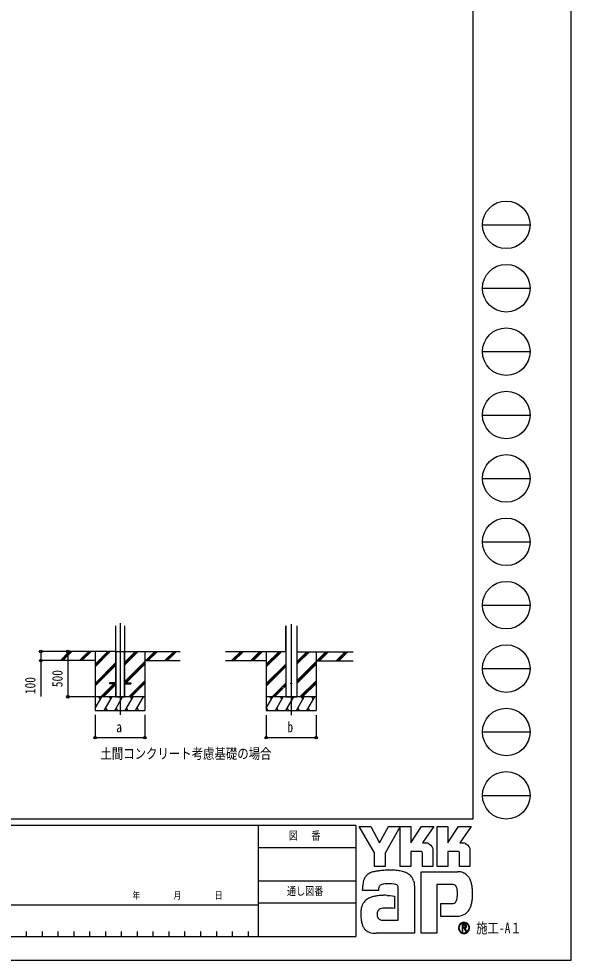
# Model space of a CAD drawing. Units: millimetres, scale not verified. Extents: x -14718 to 14718, y -10395 to 10395.
# Drawn here: x 8615 to 14718, y -10395 to 0 of the extents above; entities that cross this region are included whole.
import ezdxf
from ezdxf.enums import TextEntityAlignment as Align

# ---------------------------------------------------------------- set-up
doc = ezdxf.new("R2010")
doc.units = ezdxf.units.MM
doc.header["$LTSCALE"] = 50
for name, color, linetype in [('0-2_USER1', 3, 'Continuous'), ('0-3_YKK_12', 2, 'Continuous'), ('0-4_YKK_A1', 4, 'Continuous'), ('0-5_YKK_D', 6, 'Continuous'), ('0-6_YKK_ZWAK', 7, 'Continuous')]:
    doc.layers.add(name, color=color, linetype=linetype)
doc.styles.add('ＭＳ ゴシック', font='')
doc.styles.get('ＭＳ ゴシック').set_extended_font_data('MS Gothic')

msp = doc.modelspace()

# ---------------------------------------------------------------- linework, layer by layer
at = {"layer": '0-3_YKK_12'}
for p, q in [((9733.57, -6673.65), (9733.57, -7687.5)), ((11624.57, -6685.3), (11624.57, -7688.5))]:
    msp.add_line(p, q, dxfattribs=at)
at = {"layer": '0-4_YKK_A1'}
for p, q in [((9683.57, -6703.15), (9683.57, -7487.5)), ((9683.57, -6703.15), (9683.57, -7487.5)), ((9783.57, -6703.15), (9783.57, -7487.5)), ((9783.57, -6703.15), (9783.57, -7487.5)), ((11563.27, -6703.15), (11563.27, -6988.5)), ((11563.67, -6703.15), (11563.67, -7488.5)), ((11685.47, -6703.15), (11685.47, -7488.5)), ((11687.07, -6703.15), (11687.07, -6988.5)), ((9683.57, -6987.5), (9007.62, -6987.5)), ((9074.3, -7086.1), (9172.9, -6987.5)), ((9087.04, -7087.5), (9187.04, -6987.5)), ((9101.19, -7087.5), (9201.19, -6987.5)), ((9286.44, -7086.1), (9385.03, -6987.5)), ((9299.18, -7087.5), (9399.18, -6987.5)), ((9313.32, -7087.5), (9413.32, -6987.5)), ((9458.57, -6987.5), (9458.57, -7637.5)), ((9458.57, -7154.38), (9625.45, -6987.5)), ((9458.57, -7140.24), (9611.31, -6987.5)), ((9458.57, -7126.1), (9597.17, -6987.5)), ((9683.57, -6987.5), (9783.57, -6987.5)), ((9686.07, -6987.5), (9686.07, -7487.5)), ((9687.57, -6987.5), (9687.57, -7487.5)), ((9779.57, -6987.5), (9779.57, -7487.5)), ((9781.07, -6987.5), (9781.07, -7487.5)), ((9783.57, -7137.75), (9933.82, -6987.5)), ((9783.57, -7123.61), (9919.68, -6987.5)), ((9783.57, -7109.46), (9905.53, -6987.5)), ((9783.57, -6987.5), (10399.19, -6987.5)), ((10008.57, -6987.5), (10008.57, -7637.5)), ((10017.67, -7087.5), (10117.67, -6987.5)), ((10031.81, -7087.5), (10131.81, -6987.5)), ((10045.95, -7087.5), (10145.95, -6987.5)), ((10229.8, -7087.5), (10329.8, -6987.5)), ((10243.94, -7087.5), (10343.94, -6987.5)), ((10258.08, -7087.5), (10358.08, -6987.5)), ((11563.67, -6988.5), (10898.62, -6988.5)), ((10965.31, -7087.1), (11063.9, -6988.5)), ((10978.04, -7088.5), (11078.05, -6988.5)), ((10992.19, -7088.5), (11092.19, -6988.5)), ((11177.44, -7087.1), (11276.04, -6988.5)), ((11190.18, -7088.5), (11290.18, -6988.5)), ((11204.32, -7088.5), (11304.32, -6988.5)), ((11349.57, -6988.5), (11349.57, -7638.5)), ((11349.57, -7155.38), (11516.45, -6988.5)), ((11349.57, -7141.24), (11502.31, -6988.5)), ((11349.57, -7127.1), (11488.17, -6988.5)), ((11562.37, -6988.5), (11562.97, -6988.5)), ((11685.47, -7127.85), (11824.82, -6988.5)), ((11685.47, -7113.71), (11810.68, -6988.5)), ((11685.47, -7099.56), (11796.54, -6988.5)), ((11685.47, -6988.5), (12307.78, -6988.5)), ((11685.47, -6988.5), (11685.57, -6988.5)), ((11685.57, -6988.5), (11685.87, -6988.5)), ((11686.77, -6988.5), (11687.07, -6988.5)), ((11899.57, -6988.5), (11899.57, -7638.5)), ((11908.67, -7088.5), (12008.67, -6988.5)), ((11922.81, -7088.5), (12022.81, -6988.5)), ((11936.95, -7088.5), (12036.95, -6988.5)), ((12120.8, -7088.5), (12220.8, -6988.5)), ((12134.94, -7088.5), (12234.94, -6988.5)), ((12149.08, -7088.5), (12249.08, -6988.5)), ((9458.57, -7087.5), (9007.62, -7087.5)), ((9458.57, -7338.23), (9683.57, -7113.23)), ((9458.57, -7352.37), (9683.57, -7127.37)), ((9458.57, -7366.51), (9683.57, -7141.51)), ((9783.57, -7321.59), (10008.57, -7096.6)), ((9786.31, -7333), (10008.57, -7110.74)), ((9800.45, -7333), (10008.57, -7124.88)), ((10008.57, -7087.5), (10399.19, -7087.5)), ((11349.57, -7088.5), (10898.62, -7088.5)), ((11349.57, -7339.23), (11563.67, -7125.13)), ((11349.57, -7353.37), (11563.67, -7139.27)), ((11349.57, -7367.51), (11563.67, -7153.41)), ((11685.47, -7311.69), (11899.57, -7097.6)), ((11685.47, -7325.84), (11899.57, -7111.74)), ((11685.47, -7339.98), (11899.57, -7125.88)), ((11899.57, -7088.5), (12307.78, -7088.5)), ((9521.43, -7487.5), (9666.93, -7342)), ((9535.57, -7487.5), (9681.07, -7342)), ((9549.71, -7487.5), (9683.57, -7353.64)), ((9683.57, -7333), (9616.07, -7333)), ((9616.07, -7333), (9616.07, -7342)), ((9683.57, -7342), (9616.07, -7342)), ((9675.93, -7333), (9683.57, -7325.36)), ((9783.57, -7333), (9851.07, -7333)), ((9783.57, -7349.88), (9791.45, -7342)), ((9783.57, -7342), (9851.07, -7342)), ((9829.79, -7487.5), (10008.57, -7308.73)), ((9843.94, -7487.5), (10008.57, -7322.87)), ((9851.07, -7333), (9851.07, -7342)), ((9858.08, -7487.5), (10008.57, -7337.01)), ((11412.43, -7488.5), (11563.67, -7337.26)), ((11531.07, -7384), (11563.67, -7351.4)), ((11545.21, -7384), (11563.67, -7365.54)), ((11720.79, -7488.5), (11899.57, -7309.73)), ((11734.94, -7488.5), (11899.57, -7323.87)), ((11749.08, -7488.5), (11899.57, -7338.01)), ((11426.57, -7488.5), (11524.57, -7390.5)), ((11440.71, -7488.5), (11536.21, -7393)), ((10008.57, -7487.5), (9458.57, -7487.5)), ((9458.57, -7612.95), (9531, -7487.5)), ((9516, -7513.48), (9501, -7487.5)), ((9559.87, -7637.5), (9646.47, -7487.5)), ((9631.47, -7513.48), (9616.47, -7487.5)), ((9675.34, -7637.5), (9761.94, -7487.5)), ((9683.57, -7487.5), (9783.57, -7487.5)), ((9746.94, -7513.48), (9731.94, -7487.5)), ((9790.81, -7637.5), (9877.41, -7487.5)), ((9862.41, -7513.48), (9847.41, -7487.5)), ((9906.28, -7637.5), (9992.88, -7487.5)), ((11899.57, -7488.5), (11349.57, -7488.5)), ((11349.57, -7613.95), (11422, -7488.5)), ((11407, -7514.48), (11392, -7488.5)), ((11450.87, -7638.5), (11537.47, -7488.5)), ((11522.47, -7514.48), (11507.47, -7488.5)), ((11563.67, -7488.5), (11685.47, -7488.5)), ((11566.34, -7638.5), (11652.94, -7488.5)), ((11637.94, -7514.48), (11622.94, -7488.5)), ((11681.81, -7638.5), (11768.41, -7488.5)), ((11753.41, -7514.48), (11738.41, -7488.5)), ((11797.28, -7638.5), (11883.88, -7488.5)), ((11868.88, -7514.48), (11853.88, -7488.5)), ((9458.57, -7637.5), (10008.57, -7637.5)), ((9574.86, -7611.52), (9589.86, -7637.5)), ((9690.33, -7611.52), (9705.33, -7637.5)), ((9805.81, -7611.52), (9820.81, -7637.5)), ((9921.27, -7611.52), (9936.27, -7637.5)), ((11349.57, -7638.5), (11899.57, -7638.5)), ((11350.4, -7612.52), (11365.39, -7638.5)), ((11465.87, -7612.52), (11480.86, -7638.5)), ((11581.34, -7612.52), (11596.33, -7638.5)), ((11696.81, -7612.52), (11711.81, -7638.5)), ((11812.28, -7612.52), (11827.27, -7638.5))]:
    msp.add_line(p, q, dxfattribs=at)
for points in [[(11562.07, -6703.15), (11562.07, -6988.5), (11562.37, -6988.5)], [(11685.87, -6703.15), (11685.87, -6988.5), (11686.17, -6988.5), (11686.77, -6988.5)], [(11562.97, -6988.5), (11563.27, -6988.5), (11563.57, -6988.5), (11563.67, -6988.5)]]:
    msp.add_lwpolyline(points, dxfattribs=at)
msp.add_circle((11624.57, -7338.5), 5, dxfattribs=at)
at = {"layer": '0-5_YKK_D'}
for p, q in [((9006.62, -6987.5), (8857.57, -6987.5)), ((9158.57, -6987.5), (9158.57, -7487.5)), ((9006.62, -7087.5), (8857.57, -7087.5)), ((9457.57, -7487.5), (9157.57, -7487.5)), ((9458.57, -7687.5), (9458.57, -7938.5)), ((10008.57, -7687.5), (10008.57, -7938.5)), ((11349.57, -7688.5), (11349.57, -7938.5)), ((11899.57, -7688.5), (11899.57, -7938.5)), ((9458.57, -7937.5), (10008.57, -7937.5)), ((11349.57, -7937.5), (11899.57, -7937.5))]:
    msp.add_line(p, q, dxfattribs=at)
msp.add_lwpolyline([(8858.57, -6987.5), (8858.57, -7087.5), (8858.57, -7482.6)], dxfattribs=at)
for centre in [(8858.57, -6987.5), (9158.57, -6987.5), (8858.57, -7087.5), (9158.57, -7487.5), (9458.57, -7937.5), (10008.57, -7937.5), (11349.57, -7937.5), (11899.57, -7937.5)]:
    msp.add_circle(centre, 14.88, dxfattribs=at)
at = {"layer": '0-6_YKK_ZWAK'}
for p, q in [((13632.57, 9712.5), (13632.57, -8837.5)), ((13737.57, -2275), (14262.57, -2275)), ((13737.57, -2975), (14262.57, -2975)), ((13737.57, -3675), (14262.57, -3675)), ((13737.57, -4375), (14262.57, -4375)), ((13737.57, -5075), (14262.57, -5075)), ((13737.57, -5775), (14262.57, -5775)), ((13737.57, -6475), (14262.57, -6475)), ((13737.57, -7175), (14262.57, -7175)), ((13737.57, -7875), (14262.57, -7875)), ((13737.57, -8575), (14262.57, -8575)), ((13632.57, -8837.5), (-13667.43, -8837.5)), ((11261.32, -8907.5), (7647.57, -8907.5)), ((11261.32, -8907.5), (11261.32, -10132.5)), ((12337.57, -8907.5), (11261.32, -8907.5)), ((12337.57, -8907.5), (12337.57, -10132.5)), ((11261.32, -9152.5), (12337.57, -9152.5)), ((11261.32, -9520), (12337.57, -9520)), ((12337.57, -9765), (11261.32, -9765)), ((7647.57, -9782.5), (11261.32, -9782.5)), ((8697.57, -10080), (8697.57, -10132.5)), ((8872.57, -10080), (8872.57, -10132.5)), ((9047.57, -10080), (9047.57, -10132.5)), ((9222.57, -10080), (9222.57, -10132.5)), ((9397.57, -10080), (9397.57, -10132.5)), ((9572.57, -10080), (9572.57, -10132.5)), ((9747.57, -10080), (9747.57, -10132.5)), ((9922.57, -10080), (9922.57, -10132.5)), ((10097.57, -10080), (10097.57, -10132.5)), ((10272.57, -10080), (10272.57, -10132.5)), ((10447.57, -10080), (10447.57, -10132.5)), ((10622.57, -10080), (10622.57, -10132.5)), ((10797.57, -10080), (10797.57, -10132.5)), ((10972.57, -10080), (10972.57, -10132.5)), ((11147.57, -10080), (11147.57, -10132.5)), ((7647.57, -10132.5), (11261.32, -10132.5)), ((11261.32, -10132.5), (12337.57, -10132.5)), ((13533.36, -10093.93), (13533.36, -10093.93))]:
    msp.add_line(p, q, dxfattribs=at)
for points in [[(-14717.5, -10395), (14717.5, -10395), (14717.5, 10395), (-14717.5, 10395)], [(12376.07, -8918), (12504.91, -8918), (12601.65, -9100.35), (12698.14, -8918), (12827.07, -8918), (12661.85, -9211.97), (12661.85, -9359.47), (12544.34, -9359.47), (12544.34, -9208)]]:
    msp.add_lwpolyline(points, close=True, dxfattribs=at)
for points in [[(13056.91, -9193.13), (12945.69, -9193.13), (12945.69, -9359.34), (12827.2, -9359.34), (12827.2, -8918), (12945.69, -8918), (12945.69, -9098.55), (13062.24, -8918), (13201.44, -8918), (13076.56, -9100.74), (13080.98, -9100.74), (13085.87, -9100.74), (13090.88, -9100.74), (13095.71, -9100.74), (13100.03, -9100.74), (13103.51, -9100.74), (13105.84, -9100.74), (13106.68, -9100.74)], [(13466.29, -9193.13), (13355.19, -9193.13), (13355.19, -9359.47), (13236.64, -9359.47), (13236.64, -8918), (13355.19, -8918), (13355.19, -9098.55), (13471.61, -8918), (13610.81, -8918), (13485.93, -9100.74), (13490.4, -9100.74), (13495.31, -9100.74), (13500.33, -9100.74), (13505.15, -9100.74), (13509.45, -9100.74), (13512.91, -9100.74), (13515.22, -9100.74), (13516.06, -9100.74)], [(13140.77, -9107.75), (13154.92, -9115.83), (13166.9, -9126.37), (13176.54, -9138.92), (13183.64, -9153.02), (13188.04, -9168.24), (13189.54, -9184.12), (13189.54, -9359.76), (13073.94, -9359.76), (13073.94, -9209.93)], [(13550.19, -9107.75), (13564.38, -9115.83), (13576.41, -9126.37), (13586.09, -9138.92), (13593.24, -9153.02), (13597.66, -9168.24), (13599.18, -9184.12), (13599.18, -9359.47), (13483.31, -9359.47), (13483.31, -9209.93)], [(13401.04, -9560.27), (13234.18, -9560.27), (13234.18, -10097.5), (13059.31, -10097.5), (13059.31, -9417.77), (13465.73, -9417.77)], [(12616.79, -9563.09), (12608.65, -9567.67), (12602.31, -9573.26), (12597.51, -9579.79), (12594.02, -9587.18), (12591.62, -9595.36), (12590.06, -9604.24), (12589.12, -9613.76), (12588.55, -9623.84), (12413.61, -9624.26), (12414.12, -9600.33), (12415.09, -9573.45)], [(12976.98, -9517.08), (12981.95, -9537.16), (12984.76, -9558.65), (12985.65, -9581.55), (12985.65, -10097.5), (12563.43, -10097.5)], [(12683.81, -9679.35), (12716.93, -9681.53), (12742.96, -9684.45), (12759.99, -9687.18), (12766.09, -9688.81), (12766.09, -9822.65), (12746.73, -9820.61), (12725.5, -9819.46), (12703.76, -9819.02), (12682.9, -9819.08), (12664.29, -9819.47), (12649.29, -9819.98), (12639.29, -9820.43), (12635.65, -9820.62), (12620.52, -9823.39), (12607.47, -9827.72), (12596.51, -9833.64), (12587.63, -9841.19), (12580.84, -9850.39), (12576.14, -9861.27), (12573.53, -9873.85), (12573, -9888.17), (12574.67, -9903.91), (12578.01, -9916.93), (12582.82, -9927.46), (12588.89, -9935.76), (12596.01, -9942.08), (12603.97, -9946.67), (12612.56, -9949.77), (12621.56, -9951.63), (12807.42, -9951.63), (12807.42, -9607.76), (12807.47, -9600.94), (12807.12, -9594.28), (12806.24, -9587.85), (12804.75, -9581.76), (12802.52, -9576.09), (12799.45, -9570.92), (12795.43, -9566.34), (12790.36, -9562.44)], [(12790.36, -9562.44), (12779.46, -9558.16), (12762.03, -9554.53), (12739.79, -9551.86), (12714.48, -9550.43), (12687.79, -9550.54), (12661.47, -9552.49)], [(13575.5, -9465.79), (13586.9, -9480.19), (13595.45, -9494.13), (13601.41, -9506.75)], [(13460.39, -9663.49), (13460.17, -9641.21), (13459.11, -9621.14), (13456.6, -9603.52), (13452.03, -9588.57)], [(13560.97, -9873.4), (13544.82, -9885.95), (13528.01, -9895.82), (13510.64, -9903.18), (13492.85, -9908.22), (13474.77, -9911.11), (13456.52, -9912.03), (13276.76, -9912.03), (13276.76, -9770.82), (13378.13, -9770.82), (13396.82, -9770.56), (13413.25, -9768.97), (13427.35, -9764.83)], [(13561.12, -10019.09), (13561.04, -10017.04), (13560.78, -10015.06), (13560.36, -10013.17), (13559.77, -10011.36), (13559.01, -10009.64), (13558.09, -10008.03), (13557.02, -10006.53), (13555.78, -10005.14), (13554.16, -10003.71), (13552.36, -10002.46), (13550.39, -10001.4), (13548.26, -10000.52), (13545.97, -9999.84), (13543.54, -9999.35), (13540.97, -9999.05), (13538.27, -9998.95), (13511.74, -9998.95), (13511.74, -10076.99), (13519.76, -10076.99), (13519.76, -10006.91), (13538.27, -10006.91), (13540.18, -10006.97), (13541.98, -10007.16), (13543.66, -10007.47), (13545.22, -10007.9), (13546.65, -10008.45), (13547.95, -10009.11), (13549.11, -10009.89), (13550.13, -10010.78)], [(13553.26, -10019.09), (13552.77, -10022.84), (13551.43, -10025.8), (13549.41, -10028.05), (13546.91, -10029.69), (13544.1, -10030.8), (13541.17, -10031.49), (13538.29, -10031.84), (13535.65, -10031.93), (13528.71, -10031.93), (13532.21, -10037.89), (13555.13, -10077.25), (13564.3, -10077.25), (13542.2, -10039.37), (13544.27, -10038.96), (13546.24, -10038.43), (13548.12, -10037.8), (13549.88, -10037.06), (13551.54, -10036.21), (13553.08, -10035.25), (13554.49, -10034.19), (13555.78, -10033.01)]]:
    msp.add_lwpolyline(points, dxfattribs=at)
for centre in [(14000.07, -2275), (14000.07, -2975), (14000.07, -3675), (14000.07, -4375), (14000.07, -5075), (14000.07, -5775), (14000.07, -6475), (14000.07, -7175), (14000.07, -7875), (14000.07, -8575)]:
    msp.add_circle(centre, 262.5, dxfattribs=at)
for centre, radius, start, end in [((13106.86, -9188.16), 87.42, 78.26798, 90.11215), ((13108.11, -9181.8), 80.94, 66.19963, 78.22058), ((13516.23, -9188.32), 87.58, 78.27851, 90.10826), ((13517.43, -9182.18), 81.32, 66.2483, 78.23226), ((13057.53, -9209.53), 16.41, 358.57817, 92.1683), ((13466.98, -9209.45), 16.33, 358.29941, 92.43455), ((12547.26, -9548.03), 126.64, 122.60463, 137.83438), ((12564, -9575.11), 158.47, 108.37421, 122.42809), ((12590.52, -9669.42), 256.38, 100.93159, 107.35499), ((12677.19, -10089.86), 685.64, 97.86054, 101.37938), ((12717.87, -10372.53), 971.23, 94.90201, 97.9576), ((12720.64, -10395.16), 994, 91.6169, 94.94971), ((12716.79, -10234.21), 833.01, 87.51794, 91.66439), ((12727.61, -10002.22), 600.77, 81.92631, 87.59083), ((12759.56, -9783.31), 379.54, 73.67137, 82.05943), ((12806.94, -9624.71), 214.03, 60.60528, 73.9085), ((12826.34, -9586.03), 170.81, 52.17347, 59.90542), ((12843.69, -9563.57), 142.43, 43.55042, 52.14561), ((13459.09, -9604.75), 187.09, 78.73198, 87.96551), ((13464.58, -9576.69), 158.51, 69.03034, 78.69541), ((13469.69, -9563.05), 143.94, 59.39484, 68.9885), ((13472.06, -9558.9), 139.16, 50.3012, 59.3616), ((13471.19, -9559.88), 140.47, 42.05209, 50.28551), ((12732.32, -9591.6), 317.75, 171.55622, 176.72493), ((12624.64, -9575.53), 208.88, 163.48385, 171.57982), ((12570.62, -9559.51), 152.53, 152.2125, 163.4865), ((12547.28, -9547.44), 126.25, 138.03852, 152.12015), ((12662.97, -9672.7), 118.94, 102.4979, 112.84632), ((12685.98, -9771.98), 220.85, 96.37207, 102.75341), ((12853.25, -9554.33), 129.14, 34.48659, 43.50182), ((12853.31, -9554.13), 128.97, 25.58915, 34.43128), ((12841.84, -9559.51), 141.65, 17.43089, 25.54591), ((13402, -9646.04), 85.77, 77.94572, 90.63794), ((13409.45, -9611.06), 50.01, 60.20991, 77.92418), ((13401.82, -9599.84), 220.22, 14.76267, 25.00486), ((13266.76, -9636.65), 360.21, 7.9139, 14.95041), ((13414.28, -9601.97), 39.72, 39.8078, 59.75378), ((13407.49, -9607.16), 48.26, 22.65544, 39.38165), ((13062.71, -9665.52), 397.69, 355.2339, 0.29193), ((13131.85, -9656.27), 496.54, 2.54376, 8.01251), ((13054.52, -9660.34), 573.97, 357.76419, 2.60674), ((12547.25, -9844.34), 148.92, 142.04688, 153.80771), ((12542.16, -9840.7), 142.67, 130.60221, 141.94427), ((12550.56, -9850.8), 155.81, 120.60724, 130.53081), ((12567.15, -9879.01), 188.53, 112.58838, 120.58162), ((12589.48, -9932.65), 246.63, 106.61303, 112.59024), ((12624.58, -10050.65), 369.75, 99.87193, 106.59825), ((12644.25, -10161.45), 482.28, 94.78469, 99.91711), ((12653.83, -10271.7), 592.94, 90.80099, 94.81812), ((12655.28, -10353.79), 675.05, 87.57779, 90.82714), ((13411.02, -9728), 40.29, 293.91672, 314.09376), ((13405.52, -9723.15), 47.6, 314.78099, 333.92928), ((13370.17, -9705.98), 86.9, 334.00676, 347.34989), ((13273.74, -9683.65), 185.88, 347.14308, 355.40008), ((13192.02, -9676.77), 435.46, 347.15166, 352.97565), ((13076.59, -9661.76), 551.86, 352.8937, 357.82206), ((12733.47, -9882.2), 340.51, 174.55588, 182.47272), ((12631.44, -9872.43), 238.02, 164.97537, 174.56739), ((12573.6, -9857.01), 178.16, 153.89178, 164.94341), ((13444.3, -9741.85), 175.83, 311.57033, 318.66243), ((13423.95, -9724), 202.9, 318.67367, 325.29112), ((13476.26, -9762.99), 137.72, 326.23251, 339.61931), ((13346.92, -9712.91), 276.41, 339.22498, 347.31457), ((12923.74, -9879.21), 530.77, 181.90948, 187.89042), ((12700.42, -9910.62), 305.25, 187.80471, 196.36971), ((13533.46, -10038.66), 61.74, 90.09157, 179.92363), ((13533.45, -10038.55), 61.63, 44.93442, 90.08536), ((12582.52, -9945.45), 182.31, 196.3102, 208.20993), ((12531.17, -9972.78), 124.15, 208.29777, 223.35561), ((12519.59, -9982.97), 108.73, 223.64205, 239.63663), ((12529.2, -9965.48), 128.68, 239.8785, 253.65355), ((13533.08, -10038.73), 61.37, 179.86065, 225.14399), ((13533.07, -10038.46), 54.9, 134.8007, 180.12175), ((13532.85, -10038.82), 54.68, 179.75513, 225.29722), ((13533.37, -10038.74), 61.57, 224.94536, 269.98445), ((13533.23, -10038.15), 54.8, 89.86602, 135.149), ((13533.25, -10039.31), 54.62, 224.62822, 270.10973), ((13533.47, -10038.57), 55.21, 45.03108, 90.11509), ((13533.27, -10038.49), 55.44, 270.09072, 359.90926), ((13533.37, -10038.43), 61.88, 269.98802, 314.93777), ((13541.53, -10018.76), 11.73, 358.3894, 42.86139), ((13541.76, -10019.65), 19.37, 316.37674, 1.6565), ((13533.51, -10038.59), 55.2, 0.00643, 45.07115), ((13533.94, -10038.36), 61.15, 359.78949, 45.13288), ((13533.79, -10038.83), 61.3, 314.92572, 0.23508), ((12546.8, -9905.03), 191.64, 253.69102, 263.74909), ((12561.7, -9772.34), 325.16, 263.68487, 270.30455)]:
    msp.add_arc(centre, radius, start, end, dxfattribs=at)

# ---------------------------------------------------------------- texts
at = {"layer": '0-2_USER1', "style": 'ＭＳ ゴシック', "width": 0.8}
msp.add_text('土間コンクリート考慮基礎の場合', height=115.5, dxfattribs=at).set_placement((9516.5, -8206.01), align=Align.BOTTOM_LEFT)
at = {"layer": '0-5_YKK_D', "style": 'ＭＳ ゴシック', "width": 0.8}
for s, p in [('100', (8833.57, -7457.6)), ('500', (9133.57, -7380.3))]:
    msp.add_text(s, height=115.5, rotation=90, dxfattribs=at).set_placement(p, align=Align.BOTTOM_LEFT)
for s, p in [('a', (9691.57, -7912.5)), ('b', (11582.57, -7912.5))]:
    msp.add_text(s, height=115.5, dxfattribs=at).set_placement(p, align=Align.BOTTOM_LEFT)
at = {"layer": '0-6_YKK_ZWAK', "style": 'ＭＳ ゴシック', "width": 0.8}
for s, height, p in [('図\u3000 番', 89.81, (11596.91, -9091.25)), ('年        月        日', 76.98, (9869.67, -9741.25)), ('通し図番', 89.81, (11577.31, -9703.75)), ('施工-A１', 115.5, (13667.57, -10132.5))]:
    msp.add_text(s, height=height, dxfattribs=at).set_placement(p, align=Align.BOTTOM_LEFT)

doc.saveas('drawing.dxf')
